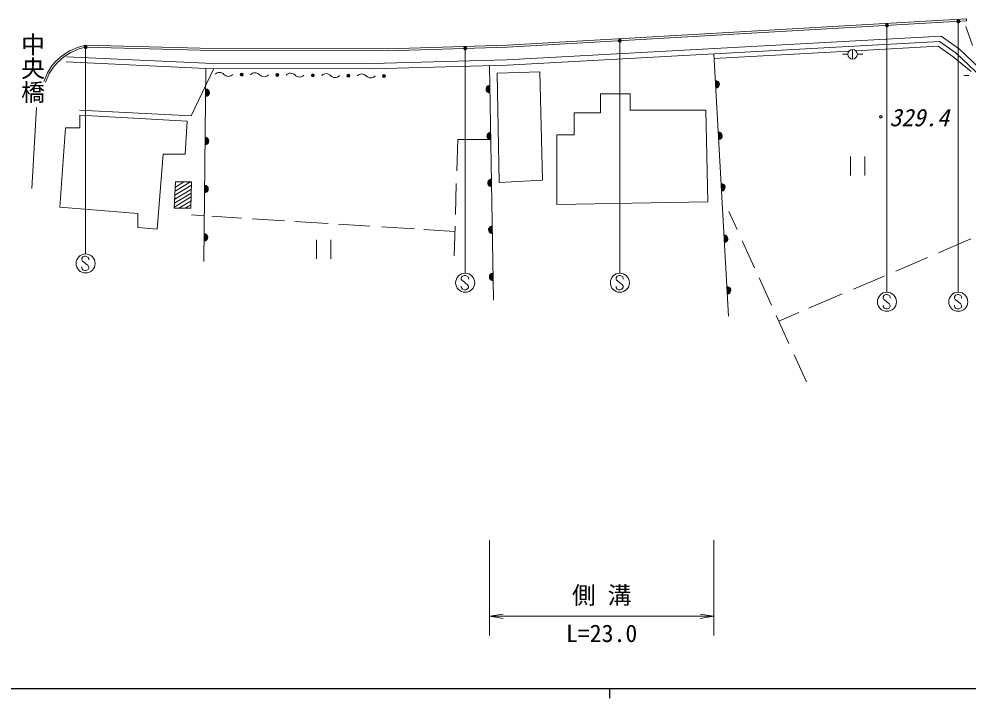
# Model space of a CAD drawing. Units: millimetres, scale not verified. Extents: x 40000 to 680000, y 20000 to 380000.
# Drawn here: x 106069 to 205695, y 204000 to 275238 of the extents above; entities that cross this region are included whole.
import ezdxf
from ezdxf.enums import TextEntityAlignment as Align

# ---------------------------------------------------------------- set-up
doc = ezdxf.new("R2010")
doc.units = ezdxf.units.MM
doc.header["$LTSCALE"] = 1000
for name, color, linetype, lineweight in [('M-BGD', 7, 'Continuous', 13), ('M-STR-HTXT', 7, 'Continuous', 13), ('M-STR-STR1', 1, 'Continuous', 13), ('M-STR-STR3', 7, 'Continuous', 13), ('M-STR-STRC', 7, 'Continuous', 13), ('M-TTL-BAND', 7, 'Continuous', 25)]:
    doc.layers.add(name, color=color, linetype=linetype, lineweight=lineweight)
doc.styles.add('@ＭＳ ゴシック', font='')
doc.styles.add('ＭＳ ゴシック', font='')
doc.styles.get('@ＭＳ ゴシック').set_extended_font_data('@MS Gothic')
doc.styles.get('ＭＳ ゴシック').set_extended_font_data('MS Gothic')

# ---------------------------------------------------------------- blocks, each defined once
blk = doc.blocks.new('open_arrow')
at = {"color": 0, "linetype": 'Continuous', "lineweight": -2}
blk.add_lwpolyline([(7.5, 1.25), (0, 0), (7.5, -1.25)], dxfattribs=at)
blk = doc.blocks.new('filled_dot')
at = {"color": 0, "linetype": 'Continuous', "lineweight": -2, "const_width": 1.25}
blk.add_lwpolyline([(-0.625, 0, 1), (0.625, 0, 1)], format="xyb", close=True, dxfattribs=at)

msp = doc.modelspace()

# ---------------------------------------------------------------- linework, layer by layer
at = {"layer": 'M-BGD'}
for p, q in [((157248, 272483), (205439, 275238)), ((157257, 272283), (205450, 275038)), ((205439, 275238), (205450, 275038)), ((205356, 274457), (206076, 272472)), ((157234, 270941), (202768, 273438)), ((202768, 273438), (204684, 272088)), ((111416, 271913), (112209, 272260)), ((111510, 271736), (112277, 272071)), ((112209, 272260), (112556, 272359)), ((112277, 272071), (112608, 272166)), ((112556, 272359), (113052, 272483)), ((112608, 272166), (113074, 272283)), ((113052, 272483), (125081, 272161)), ((113074, 272283), (125078, 271961)), ((125081, 272161), (144749, 272111)), ((144749, 272111), (157248, 272483)), ((144751, 271911), (157257, 272283)), ((157256, 270391), (202607, 272878)), ((193485, 272036), (193485, 271036)), ((193832, 271896), (202461, 272370)), ((202461, 272370), (204018, 271273)), ((202607, 272878), (204335, 271661)), ((204684, 272088), (207511, 269418)), ((109927, 270797), (110647, 271417)), ((110069, 270655), (110767, 271256)), ((110647, 271417), (111416, 271913)), ((110767, 271256), (111510, 271736)), ((111053, 271277), (125674, 270589)), ((125078, 271961), (144751, 271911)), ((178948, 271581), (180469, 244076)), ((178976, 271082), (193102, 271856)), ((192983, 271540), (192446, 271540)), ((193983, 271540), (194552, 271540)), ((204018, 271273), (205927, 269728)), ((204335, 271661), (207057, 269090)), ((109059, 269606), (109481, 270276)), ((109237, 269513), (109642, 270157)), ((109481, 270276), (109927, 270797)), ((109642, 270157), (110069, 270655)), ((111027, 270728), (125661, 270039)), ((124135, 265086), (126488, 270038)), ((125661, 270039), (125441, 249803)), ((125661, 270039), (143119, 270014)), ((125674, 270589), (143112, 270564)), ((143112, 270564), (157234, 270941)), ((143119, 270014), (157256, 270391)), ((155408, 270342), (155839, 245731)), ((108663, 268689), (109059, 269606)), ((108846, 268609), (109237, 269513)), ((160675, 269678), (156202, 269553)), ((156202, 269553), (156428, 258095)), ((160976, 258321), (160675, 269678)), ((205693, 269310), (205136, 269310)), ((170173, 267392), (167057, 267392)), ((167057, 267392), (167057, 265382)), ((170173, 265658), (170173, 267392)), ((107409, 257444), (107912, 265956)), ((112425, 265664), (124135, 265086)), ((112451, 265137), (112451, 263805)), ((123708, 264508), (112451, 265137)), ((167057, 265382), (164293, 265382)), ((164293, 265382), (164293, 263098)), ((178113, 265658), (170173, 265658)), ((178314, 256059), (178113, 265658)), ((123482, 261041), (123708, 264508)), ((110943, 263805), (110365, 255513)), ((112451, 263805), (110943, 263805)), ((164293, 263098), (162459, 263095)), ((162459, 263095), (162459, 255783)), ((151972, 259324), (152073, 262602)), ((152073, 262602), (155543, 262602)), ((120542, 253176), (121195, 261041)), ((121195, 261041), (123482, 261041)), ((193255, 258820), (193255, 260820)), ((194755, 260820), (194755, 258820)), ((122496, 258156), (122348, 255375)), ((124049, 258156), (122444, 257186)), ((123372, 258156), (122467, 257609)), ((124164, 258156), (122496, 258156)), ((124090, 255375), (124164, 258156)), ((156428, 258095), (160976, 258321)), ((124144, 257395), (122399, 256341)), ((124155, 257811), (122422, 256764)), ((151831, 254732), (151931, 257987)), ((124122, 256564), (122354, 255496)), ((124133, 256980), (122377, 255919)), ((124111, 256148), (122830, 255375)), ((162459, 255783), (178314, 256059)), ((110365, 255513), (118531, 254834)), ((122348, 255375), (124090, 255375)), ((124100, 255733), (123507, 255375)), ((118531, 254834), (118531, 253352)), ((124151, 254687), (125493, 254603)), ((126291, 254553), (129417, 254357)), ((130513, 254288), (133916, 254075)), ((180510, 255037), (181372, 253145)), ((118531, 253352), (120542, 253176)), ((135007, 254007), (138476, 253789)), ((139571, 253721), (142865, 253514)), ((144098, 253437), (147534, 253222)), ((148510, 253161), (151728, 252959)), ((151697, 250384), (151793, 253510)), ((137255, 250070), (137255, 252070)), ((138755, 252070), (138755, 250070)), ((202482, 250702), (205903, 252166)), ((181906, 251972), (183196, 249137)), ((198011, 248791), (201354, 250220)), ((193588, 246900), (196782, 248265)), ((183683, 248068), (184981, 245216)), ((188894, 244892), (192410, 246396)), ((185474, 244132), (186807, 241204)), ((185742, 243544), (187837, 244441)), ((187354, 240003), (188639, 237179))]:
    msp.add_line(p, q, dxfattribs=at)
for centre, radius in [((193485, 271536), 500), ((129426, 269404), 150), ((129426, 269404), 100), ((129426, 269404), 50), ((133155, 269365), 150), ((133155, 269365), 100), ((133155, 269365), 50), ((136883, 269326), 150), ((136883, 269326), 100), ((136883, 269326), 50), ((140612, 269287), 150), ((140612, 269287), 100), ((140612, 269287), 50), ((144341, 269248), 150), ((144341, 269248), 100), ((144341, 269248), 50), ((196447, 264977), 150), ((196447, 264977), 100)]:
    msp.add_circle(centre, radius, dxfattribs=at)
for centre, radius, start, end in [((127091, 268986), 643, 42.95302, 135.84712), ((128033, 269862), 643, 222.95302, 315.84712), ((130820, 268947), 643, 42.95302, 135.84712), ((131761, 269823), 643, 222.95302, 315.84712), ((134548, 268908), 643, 42.95302, 135.84712), ((135490, 269784), 643, 222.95302, 315.84712), ((138277, 268869), 643, 42.95302, 135.84712), ((139219, 269745), 643, 222.95302, 315.84712), ((142006, 268830), 643, 42.95302, 135.84712), ((142947, 269706), 643, 222.95302, 315.84712), ((155451, 267881), 400, 91.00252, 271.00252), ((155451, 267881), 400, 91.00252, 271.00252), ((155451, 267881), 350, 91.00252, 271.00252), ((155451, 267881), 300, 91.00252, 271.00252), ((155451, 267881), 250, 91.00252, 271.00252), ((155451, 267881), 200, 91.00252, 271.00252), ((155451, 267881), 150, 91.00252, 271.00252), ((179125, 268381), 400, 273.16556, 93.16556), ((179125, 268381), 400, 273.16556, 93.16556), ((179125, 268381), 350, 273.16556, 93.16556), ((179125, 268381), 300, 273.16556, 93.16556), ((179125, 268381), 250, 273.16556, 93.16556), ((179125, 268381), 200, 273.16556, 93.16556), ((179125, 268381), 150, 273.16556, 93.16556), ((179125, 268381), 100, 273.16556, 93.16556), ((179125, 268381), 50, 273.16556, 93.16556), ((125633, 267510), 400, 269.37839, 89.37839), ((125633, 267510), 400, 269.37839, 89.37839), ((125633, 267510), 350, 269.37839, 89.37839), ((125633, 267510), 300, 269.37839, 89.37839), ((125633, 267510), 250, 269.37839, 89.37839), ((125633, 267510), 200, 269.37839, 89.37839), ((125633, 267510), 150, 269.37839, 89.37839), ((125633, 267510), 100, 269.37839, 89.37839), ((125633, 267510), 50, 269.37839, 89.37839), ((155451, 267881), 100, 91.00252, 271.00252), ((155451, 267881), 50, 91.00252, 271.00252), ((155537, 262959), 400, 91.00252, 271.00252), ((155537, 262959), 400, 91.00252, 271.00252), ((155537, 262959), 350, 91.00252, 271.00252), ((155537, 262959), 300, 91.00252, 271.00252), ((155537, 262959), 250, 91.00252, 271.00252), ((155537, 262959), 200, 91.00252, 271.00252), ((155537, 262959), 150, 91.00252, 271.00252), ((155537, 262959), 100, 91.00252, 271.00252), ((179424, 262980), 400, 273.16556, 93.16556), ((179424, 262980), 400, 273.16556, 93.16556), ((179424, 262980), 350, 273.16556, 93.16556), ((179424, 262980), 300, 273.16556, 93.16556), ((179424, 262980), 250, 273.16556, 93.16556), ((179424, 262980), 200, 273.16556, 93.16556), ((179424, 262980), 150, 273.16556, 93.16556), ((179424, 262980), 100, 273.16556, 93.16556), ((179424, 262980), 50, 273.16556, 93.16556), ((125578, 262451), 400, 269.37839, 89.37839), ((125578, 262451), 400, 269.37839, 89.37839), ((125578, 262451), 350, 269.37839, 89.37839), ((125578, 262451), 300, 269.37839, 89.37839), ((125578, 262451), 250, 269.37839, 89.37839), ((125578, 262451), 200, 269.37839, 89.37839), ((125578, 262451), 150, 269.37839, 89.37839), ((125578, 262451), 100, 269.37839, 89.37839), ((125578, 262451), 50, 269.37839, 89.37839), ((155537, 262959), 50, 91.00252, 271.00252), ((155623, 258037), 400, 91.00252, 271.00252), ((155623, 258037), 400, 91.00252, 271.00252), ((155623, 258037), 350, 91.00252, 271.00252), ((155623, 258037), 300, 91.00252, 271.00252), ((155623, 258037), 250, 91.00252, 271.00252), ((155623, 258037), 200, 91.00252, 271.00252), ((155623, 258037), 150, 91.00252, 271.00252), ((155623, 258037), 100, 91.00252, 271.00252), ((155623, 258037), 50, 91.00252, 271.00252), ((125523, 257392), 400, 269.37839, 89.37839), ((125523, 257392), 400, 269.37839, 89.37839), ((125523, 257392), 350, 269.37839, 89.37839), ((125523, 257392), 300, 269.37839, 89.37839), ((125523, 257392), 250, 269.37839, 89.37839), ((125523, 257392), 200, 269.37839, 89.37839), ((125523, 257392), 150, 269.37839, 89.37839), ((125523, 257392), 100, 269.37839, 89.37839), ((125523, 257392), 50, 269.37839, 89.37839), ((179723, 257579), 400, 273.16556, 93.16556), ((179723, 257579), 400, 273.16556, 93.16556), ((179723, 257579), 350, 273.16556, 93.16556), ((179723, 257579), 300, 273.16556, 93.16556), ((179723, 257579), 250, 273.16556, 93.16556), ((179723, 257579), 200, 273.16556, 93.16556), ((179723, 257579), 150, 273.16556, 93.16556), ((179723, 257579), 100, 273.16556, 93.16556), ((179723, 257579), 50, 273.16556, 93.16556), ((155709, 253114), 400, 91.00252, 271.00252), ((155709, 253114), 400, 91.00252, 271.00252), ((155709, 253114), 350, 91.00252, 271.00252), ((155709, 253114), 300, 91.00252, 271.00252), ((155709, 253114), 250, 91.00252, 271.00252), ((155709, 253114), 200, 91.00252, 271.00252), ((155709, 253114), 150, 91.00252, 271.00252), ((155709, 253114), 100, 91.00252, 271.00252), ((155709, 253114), 50, 91.00252, 271.00252), ((125468, 252332), 400, 269.37839, 89.37839), ((125468, 252332), 400, 269.37839, 89.37839), ((125468, 252332), 350, 269.37839, 89.37839), ((125468, 252332), 300, 269.37839, 89.37839), ((125468, 252332), 250, 269.37839, 89.37839), ((125468, 252332), 200, 269.37839, 89.37839), ((125468, 252332), 150, 269.37839, 89.37839), ((125468, 252332), 100, 269.37839, 89.37839), ((125468, 252332), 50, 269.37839, 89.37839), ((180021, 252178), 400, 273.16556, 93.16556), ((180021, 252178), 400, 273.16556, 93.16556), ((180021, 252178), 350, 273.16556, 93.16556), ((180021, 252178), 300, 273.16556, 93.16556), ((180021, 252178), 250, 273.16556, 93.16556), ((180021, 252178), 200, 273.16556, 93.16556), ((180021, 252178), 150, 273.16556, 93.16556), ((180021, 252178), 100, 273.16556, 93.16556), ((180021, 252178), 50, 273.16556, 93.16556), ((155796, 248192), 400, 91.00252, 271.00252), ((155796, 248192), 400, 91.00252, 271.00252), ((155796, 248192), 350, 91.00252, 271.00252), ((155796, 248192), 300, 91.00252, 271.00252), ((155796, 248192), 250, 91.00252, 271.00252), ((155796, 248192), 200, 91.00252, 271.00252), ((155796, 248192), 150, 91.00252, 271.00252), ((155796, 248192), 100, 91.00252, 271.00252), ((155796, 248192), 50, 91.00252, 271.00252), ((180320, 246777), 400, 273.16556, 93.16556), ((180320, 246777), 400, 273.16556, 93.16556), ((180320, 246777), 350, 273.16556, 93.16556), ((180320, 246777), 300, 273.16556, 93.16556), ((180320, 246777), 250, 273.16556, 93.16556), ((180320, 246777), 200, 273.16556, 93.16556), ((180320, 246777), 150, 273.16556, 93.16556), ((180320, 246777), 100, 273.16556, 93.16556), ((180320, 246777), 50, 273.16556, 93.16556)]:
    msp.add_arc(centre, radius, start, end, dxfattribs=at)
at = {"layer": 'M-STR-STR3'}
for p, q in [((155408, 220570), (155408, 210570)), ((178948, 220570), (178948, 210570)), ((155408, 212570), (178948, 212570))]:
    msp.add_line(p, q, dxfattribs=at)
at = {"layer": 'M-STR-STRC'}
for p, q in [((204575, 274988), (204575, 246570)), ((197089, 274560), (197089, 246570)), ((113056, 272278), (113056, 250590)), ((152861, 272153), (152861, 248570)), ((169084, 272959), (169084, 248570)), ((112772, 250286), (112649, 250102)), ((112649, 250102), (112651, 249970)), ((112965, 250352), (112772, 250286)), ((113086, 250350), (112965, 250352)), ((113336, 250231), (113086, 250350)), ((113399, 250099), (113336, 250231)), ((113399, 249970), (113399, 250099)), ((112651, 249123), (112649, 249244)), ((112651, 249970), (112714, 249841)), ((112691, 249020), (112651, 249123)), ((112714, 249841), (112970, 249660)), ((112970, 249660), (113099, 249528)), ((113099, 249528), (113278, 249412)), ((113278, 249412), (113404, 249212)), ((113399, 249101), (113338, 248970)), ((113404, 249212), (113399, 249101)), ((112775, 248909), (112691, 249020)), ((112962, 248849), (112775, 248909)), ((113096, 248849), (112962, 248849)), ((113196, 248878), (113096, 248849)), ((113338, 248970), (113196, 248878)), ((152578, 248267), (152454, 248083)), ((152454, 248083), (152456, 247951)), ((152770, 248333), (152578, 248267)), ((152891, 248330), (152770, 248333)), ((153141, 248212), (152891, 248330)), ((153204, 248080), (153141, 248212)), ((153204, 247951), (153204, 248080)), ((168801, 248267), (168677, 248083)), ((168677, 248083), (168680, 247951)), ((168993, 248333), (168801, 248267)), ((169114, 248330), (168993, 248333)), ((169364, 248212), (169114, 248330)), ((169427, 248080), (169364, 248212)), ((169427, 247951), (169427, 248080)), ((152456, 247103), (152454, 247224)), ((152456, 247951), (152520, 247822)), ((152496, 247000), (152456, 247103)), ((152520, 247822), (152775, 247640)), ((152775, 247640), (152904, 247509)), ((152904, 247509), (153083, 247393)), ((153083, 247393), (153210, 247193)), ((153204, 247082), (153144, 246950)), ((153210, 247193), (153204, 247082)), ((168680, 247103), (168677, 247224)), ((168680, 247951), (168743, 247822)), ((168719, 247000), (168680, 247103)), ((168743, 247822), (168998, 247640)), ((168998, 247640), (169127, 247509)), ((169127, 247509), (169306, 247393)), ((169306, 247393), (169433, 247193)), ((169427, 247082), (169367, 246950)), ((169433, 247193), (169427, 247082)), ((152580, 246890), (152496, 247000)), ((152767, 246829), (152580, 246890)), ((152902, 246829), (152767, 246829)), ((153002, 246858), (152902, 246829)), ((153144, 246950), (153002, 246858)), ((168803, 246890), (168719, 247000)), ((168990, 246829), (168803, 246890)), ((169125, 246829), (168990, 246829)), ((169225, 246858), (169125, 246829)), ((169367, 246950), (169225, 246858)), ((196806, 246267), (196682, 246083)), ((196682, 246083), (196684, 245951)), ((196998, 246333), (196806, 246267)), ((197119, 246330), (196998, 246333)), ((197369, 246212), (197119, 246330)), ((197432, 246080), (197369, 246212)), ((197432, 245951), (197432, 246080)), ((204291, 246267), (204167, 246083)), ((204167, 246083), (204170, 245951)), ((204483, 246333), (204291, 246267)), ((204605, 246330), (204483, 246333)), ((204855, 246212), (204605, 246330)), ((204918, 246080), (204855, 246212)), ((204918, 245951), (204918, 246080)), ((196684, 245103), (196682, 245224)), ((196684, 245951), (196748, 245822)), ((196724, 245000), (196684, 245103)), ((196748, 245822), (197003, 245640)), ((197003, 245640), (197132, 245509)), ((197132, 245509), (197311, 245393)), ((197311, 245393), (197438, 245193)), ((197432, 245082), (197372, 244950)), ((197438, 245193), (197432, 245082)), ((204170, 245103), (204167, 245224)), ((204170, 245951), (204233, 245822)), ((204210, 245000), (204170, 245103)), ((204233, 245822), (204489, 245640)), ((204489, 245640), (204618, 245509)), ((204618, 245509), (204797, 245393)), ((204797, 245393), (204923, 245193)), ((204918, 245082), (204857, 244950)), ((204923, 245193), (204918, 245082)), ((196808, 244890), (196724, 245000)), ((196995, 244829), (196808, 244890)), ((197129, 244829), (196995, 244829)), ((197229, 244858), (197129, 244829)), ((197372, 244950), (197229, 244858)), ((204294, 244890), (204210, 245000)), ((204481, 244829), (204294, 244890)), ((204615, 244829), (204481, 244829)), ((204715, 244858), (204615, 244829)), ((204857, 244950), (204715, 244858))]:
    msp.add_line(p, q, dxfattribs=at)
for centre in [(113056, 249590), (152861, 247570), (169084, 247570), (197089, 245570), (204575, 245570)]:
    msp.add_circle(centre, 1000, dxfattribs=at)
at = {"layer": 'M-TTL-BAND'}
for p, q in [((40000, 205000), (579000, 205000)), ((168000, 205000), (168000, 204000))]:
    msp.add_line(p, q, dxfattribs=at)

# ---------------------------------------------------------------- block references
at = {"layer": 'M-STR-STR3', "xscale": 193, "yscale": 193}
msp.add_blockref('open_arrow', (155408, 212570), dxfattribs=at)
at = {"layer": 'M-STR-STR3', "xscale": 193, "yscale": 193, "rotation": 180}
msp.add_blockref('open_arrow', (178948, 212570), dxfattribs=at)
at = {"layer": 'M-STR-STRC', "xscale": 160, "yscale": 160, "rotation": 270}
for p in [(204575, 274988), (197089, 274560), (169084, 272959), (113056, 272278), (152861, 272153)]:
    msp.add_blockref('filled_dot', p, dxfattribs=at)

# ---------------------------------------------------------------- texts
at = {"layer": 'M-STR-HTXT', "style": 'ＭＳ ゴシック', "oblique": 15}
msp.add_text('329.4', height=1833, dxfattribs=at).set_placement((197346, 263432), align=Align.BOTTOM_LEFT)
at = {"layer": 'M-STR-STR1', "style": '@ＭＳ ゴシック'}
msp.add_text('中央橋', height=1833, rotation=270, dxfattribs=at).set_placement((106043, 273833), align=Align.BOTTOM_LEFT)
at = {"layer": 'M-STR-STR3', "style": 'ＭＳ ゴシック'}
for s, p in [('側 溝', (164053, 213320)), ('L=23.0', (163428, 209320))]:
    msp.add_text(s, height=1833, dxfattribs=at).set_placement(p, align=Align.BOTTOM_LEFT)

doc.saveas('drawing.dxf')
